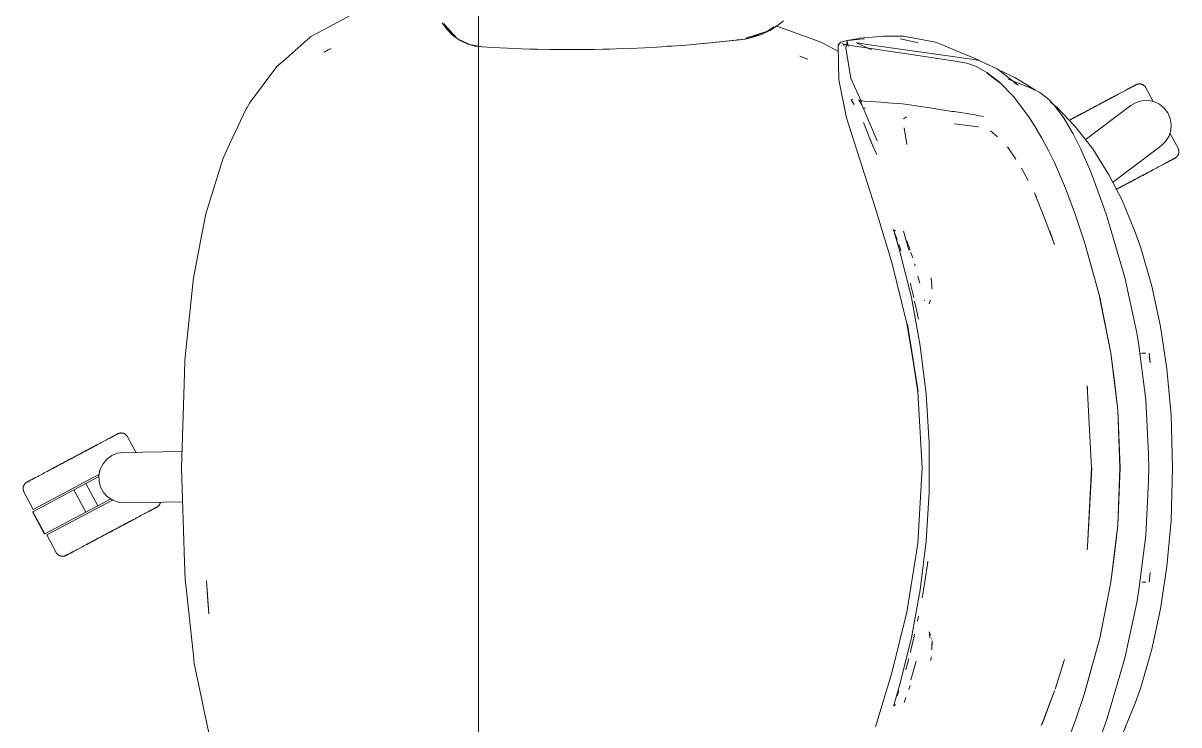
# Model space of a CAD drawing. Header units: millimetres. Extents: x 155927 to 317870, y -36033 to 97293.
# Drawn here: x 228554 to 229194, y 33034 to 33422 of the extents above; entities that cross this region are included whole.
import ezdxf

# ---------------------------------------------------------------- set-up
doc = ezdxf.new("R2010")
doc.units = ezdxf.units.MM
doc.header["$MEASUREMENT"] = 0
doc.layers.add('G-IMPT', color=8, linetype='CONTINUOUS', lineweight=9)
doc.layers.add('I-FURN', color=8, linetype='CONTINUOUS', lineweight=9)

msp = doc.modelspace()

# ---------------------------------------------------------------- linework, layer by layer
at = {"layer": 'G-IMPT'}
for p, q in [((228734.9, 33426.65), (228723.66, 33420.64)), ((228723.66, 33420.64), (228713.22, 33415.05)), ((228788.4, 33419.17), (228785.95, 33422.62)), ((228786.88, 33422.27), (228788.77, 33419.11)), ((228787.57, 33421.2), (228788.85, 33419.73)), ((228787.57, 33421.2), (228794.48, 33413.81)), ((228791.26, 33416.12), (228788.4, 33419.17)), ((228788.77, 33419.11), (228794.48, 33413.81)), ((228788.99, 33419.58), (228792.06, 33416.04)), ((228966.06, 33418.02), (228954.21, 33414.2)), ((228967.39, 33418.41), (228962.81, 33416.22)), ((228966.06, 33418.02), (228963.36, 33417.11)), ((228966.06, 33418.02), (228969.64, 33420.44)), ((228967.39, 33418.41), (228971.71, 33421.14)), ((228970.82, 33421.02), (228989.76, 33414.08)), ((228975.02, 33423.76), (228971.71, 33421.14)), ((228697.77, 33401.45), (228712.56, 33414.47)), ((228712.56, 33414.47), (228713.22, 33415.05)), ((228791.26, 33416.12), (228792.59, 33414.99)), ((228794.48, 33413.81), (228792.06, 33416.04)), ((228795.81, 33412.79), (228792.59, 33414.99)), ((228796.71, 33412.71), (228794.48, 33413.81)), ((228795.81, 33412.79), (228800.13, 33410.8)), ((228796.72, 33412.7), (228800.97, 33410.6)), ((228953.71, 33413.62), (228930.76, 33411.16)), ((228930.76, 33411.16), (228950.89, 33413.28)), ((228953.71, 33413.62), (228932.28, 33411.26)), ((228949.38, 33413.14), (228950.89, 33413.28)), ((228953.71, 33413.62), (228950.89, 33413.28)), ((228953.71, 33413.62), (228958.67, 33414.77)), ((228953.79, 33413.83), (228956.84, 33414.41)), ((228963.36, 33417.11), (228954.21, 33414.2)), ((228956.84, 33414.41), (228965.03, 33417.61)), ((228962.81, 33416.22), (228958.67, 33414.77)), ((228989.76, 33414.08), (228995.73, 33411.89)), ((228997.49, 33410.96), (228995.73, 33411.89)), ((229006.31, 33411.54), (229005.93, 33411.04)), ((229006.84, 33411.86), (229006.31, 33411.54)), ((229006.84, 33411.86), (229008.71, 33412.41)), ((229011.99, 33412.95), (229008.71, 33412.41)), ((229010.31, 33412.35), (229009.63, 33408.77)), ((229012.4, 33413.2), (229010.07, 33412.76)), ((229010.8, 33409.48), (229010.07, 33412.76)), ((229010.8, 33409.48), (229010.31, 33412.35)), ((229011.99, 33412.95), (229012.6, 33413.02)), ((229016.65, 33414.02), (229012.4, 33413.2)), ((229012.6, 33413.02), (229017.29, 33413.54)), ((229015.41, 33411.62), (229023.81, 33407.63)), ((229015.41, 33411.62), (229016.27, 33411.48)), ((229021.3, 33410.65), (229016.27, 33411.48)), ((229017.12, 33414.06), (229016.65, 33414.02)), ((229017.12, 33414.06), (229026.44, 33414.86)), ((229017.29, 33413.54), (229019.88, 33413.75)), ((229026.44, 33414.86), (229030.4, 33415.2)), ((229034.57, 33415.2), (229030.4, 33415.2)), ((229041.54, 33415.18), (229034.57, 33415.2)), ((229039.67, 33413.77), (229048.98, 33411.72)), ((229041.54, 33415.18), (229059.23, 33411.94)), ((229048.98, 33411.72), (229049.55, 33411.57)), ((229059.23, 33411.94), (229063.09, 33410.34)), ((228720.53, 33406.44), (228724.42, 33408.4)), ((228720.53, 33406.44), (228722.82, 33407.62)), ((228722.82, 33407.62), (228724.42, 33408.4)), ((228804.08, 33409.73), (228800.13, 33410.8)), ((228800.97, 33410.6), (228806.02, 33409.66)), ((228806.02, 33409.49), (228804.08, 33409.73)), ((228806.02, 33409.66), (228808.32, 33409.23)), ((228808.09, 33409.23), (228806.02, 33409.49)), ((228813.76, 33408.95), (228808.09, 33409.23)), ((228813.76, 33408.95), (228826.32, 33408.33)), ((228829.86, 33408.21), (228826.32, 33408.33)), ((228845.53, 33407.83), (228829.86, 33408.21)), ((228834.31, 33408.11), (228836.59, 33408.01)), ((228838.81, 33408.01), (228836.59, 33408.01)), ((228845.53, 33407.83), (228850.04, 33407.78)), ((228850.04, 33407.78), (228864.76, 33407.79)), ((228870.23, 33407.86), (228864.76, 33407.79)), ((228870.23, 33407.86), (228882.53, 33408.15)), ((228877.01, 33408), (228874.93, 33408)), ((228878.66, 33408.07), (228877.01, 33408)), ((228890.41, 33408.45), (228882.53, 33408.15)), ((228890.41, 33408.45), (228901.72, 33408.99)), ((228910.59, 33409.55), (228901.72, 33408.99)), ((228910.59, 33409.55), (228920.88, 33410.28)), ((228912.63, 33409.69), (228910.73, 33409.6)), ((228912.63, 33409.69), (228914.05, 33409.82)), ((228932.28, 33411.26), (228920.88, 33410.28)), ((229005.07, 33406.99), (228997.49, 33410.96)), ((229005.33, 33410.01), (229005.93, 33411.04)), ((229005.71, 33391.02), (229005.33, 33410.01)), ((229005.8, 33410.42), (229005.93, 33411.04)), ((229005.8, 33410.42), (229005.91, 33410.97)), ((229005.93, 33411.04), (229005.91, 33410.97)), ((229008.2, 33410.82), (229007.7, 33411.21)), ((229008.79, 33410.65), (229007.7, 33411.21)), ((229008.79, 33410.65), (229008.17, 33410.82)), ((229008.17, 33410.82), (229014.44, 33409.71)), ((229008.2, 33410.82), (229008.52, 33410.28)), ((229008.6, 33409.78), (229008.52, 33410.28)), ((229012.34, 33391.72), (229009.63, 33408.77)), ((229014.44, 33409.71), (229022.29, 33408.6)), ((229021.3, 33410.65), (229022.59, 33410.43)), ((229022.29, 33408.6), (229053.17, 33404.05)), ((229033.26, 33408.99), (229022.59, 33410.43)), ((229033.26, 33408.99), (229080.47, 33402.32)), ((229066.46, 33408.95), (229063.09, 33410.34)), ((229082.91, 33402.16), (229066.46, 33408.95)), ((228697.77, 33401.45), (228694.51, 33398.58)), ((228988.45, 33402.48), (228983.99, 33404.12)), ((228983.99, 33404.12), (228987.87, 33402.74)), ((228988.45, 33402.48), (228987.87, 33402.74)), ((229053.17, 33404.05), (229068.93, 33401.65)), ((229076.6, 33400.35), (229068.93, 33401.65)), ((229076.6, 33400.35), (229081.4, 33398.6)), ((229080.47, 33402.32), (229083.46, 33401.67)), ((229084.08, 33401.39), (229082.91, 33402.16)), ((229086.83, 33400.1), (229083.46, 33401.67)), ((229086.83, 33400.1), (229093.35, 33397.06)), ((228679.22, 33378.12), (228693.79, 33397.61)), ((228693.79, 33397.61), (228694.51, 33398.58)), ((229081.82, 33398.39), (229081.4, 33398.6)), ((229087.65, 33395.1), (229081.82, 33398.39)), ((229087.65, 33395.1), (229094.62, 33389.68)), ((229094.83, 33389.38), (229087.88, 33394.77)), ((229087.88, 33394.77), (229091.25, 33392.18)), ((229105.06, 33388.12), (229093.35, 33397.06)), ((229094.54, 33396.39), (229103.17, 33392.41)), ((229103.17, 33392.41), (229114.62, 33385.29)), ((229005.71, 33391.02), (229009.91, 33370.07)), ((229012.34, 33391.72), (229018.32, 33378.56)), ((229094.83, 33389.38), (229091.25, 33392.18)), ((229102.35, 33381.78), (229094.62, 33389.68)), ((229099.4, 33391.35), (229111.31, 33386.85)), ((229105.06, 33388.12), (229103.02, 33389.28)), ((229113.53, 33385.77), (229111.31, 33386.85)), ((229012.48, 33379.9), (229012.54, 33379.92)), ((229012.48, 33379.9), (229014.07, 33377.43)), ((229013.42, 33380.19), (229012.54, 33379.92)), ((229014.07, 33377.43), (229012.54, 33379.92)), ((229012.54, 33379.92), (229014.03, 33377.45)), ((229017.41, 33379.6), (229016.69, 33379.89)), ((229016.69, 33379.89), (229018.45, 33377.22)), ((229017.41, 33379.6), (229017.42, 33379.6)), ((229019.8, 33379.3), (229017.42, 33379.6)), ((229102.35, 33381.78), (229110.37, 33371.34)), ((229115.97, 33384.6), (229113.53, 33385.77)), ((229117.11, 33383.98), (229115.97, 33384.6)), ((229117.11, 33383.98), (229121.97, 33380.12)), ((229121.97, 33380.12), (229124.87, 33377.1)), ((228677.39, 33375.06), (228668.13, 33355.42)), ((228677.39, 33375.06), (228677.82, 33375.77)), ((228678.76, 33377.34), (228677.82, 33375.77)), ((228679.22, 33378.12), (228678.76, 33377.34)), ((229018.45, 33377.22), (229026.88, 33357.24)), ((229019.8, 33379.3), (229019.88, 33379.3)), ((229023.76, 33379), (229019.88, 33379.3)), ((229019.9, 33375.5), (229020.34, 33375.23)), ((229031.62, 33378.44), (229023.76, 33379)), ((229032.6, 33378.37), (229031.62, 33378.44)), ((229040.85, 33377.75), (229032.6, 33378.37)), ((229040.85, 33377.75), (229040.93, 33377.74)), ((229055, 33375.71), (229040.93, 33377.74)), ((229055, 33375.71), (229068.35, 33373.59)), ((229068.35, 33373.59), (229068.86, 33373.51)), ((229069.47, 33373.42), (229068.86, 33373.51)), ((229069.47, 33373.42), (229081.2, 33371.61)), ((229126.54, 33375.68), (229122.86, 33378.68)), ((229124.87, 33377.1), (229129.58, 33370.97)), ((229126.54, 33375.68), (229136.5, 33365.38)), ((229025.9, 33319.83), (229009.91, 33370.07)), ((229022.59, 33358.88), (229019.33, 33367.35)), ((229041.58, 33369.36), (229043.22, 33370.64)), ((229069.77, 33366.74), (229083.13, 33364.96)), ((229081.2, 33371.61), (229081.66, 33371.54)), ((229083.65, 33371.12), (229081.66, 33371.54)), ((229085.81, 33370.66), (229083.65, 33371.12)), ((229110.54, 33371.09), (229110.37, 33371.34)), ((229114.43, 33364.99), (229110.54, 33371.09)), ((229129.58, 33370.97), (229130.45, 33369.68)), ((229135.18, 33361.68), (229130.45, 33369.68)), ((229041.94, 33364.41), (229043.34, 33355.25)), ((229041.94, 33364.41), (229041.98, 33364.06)), ((229083.13, 33364.96), (229082.66, 33365.1)), ((229093.63, 33359.46), (229089.72, 33362.8)), ((229114.43, 33364.99), (229118.19, 33358.76)), ((229135.48, 33361.08), (229135.18, 33361.68)), ((229135.48, 33361.08), (229139.49, 33353.07)), ((229146.3, 33352.78), (229136.5, 33365.38)), ((228664.51, 33347.74), (228667.7, 33354.5)), ((228668.13, 33355.42), (228667.7, 33354.5)), ((229024.6, 33353.98), (229022.58, 33359.09)), ((229022.58, 33359.09), (229024.61, 33353.97)), ((229022.59, 33358.88), (229024.6, 33353.98)), ((229023.61, 33356.5), (229026.65, 33349.79)), ((229099.9, 33352.83), (229099.15, 33353.93)), ((229121.76, 33351.97), (229118.19, 33358.76)), ((228664.51, 33347.74), (228659.18, 33330.46)), ((229099.9, 33352.83), (229103.39, 33347.69)), ((229103.39, 33347.69), (229103.79, 33347.12)), ((229121.76, 33351.97), (229125.15, 33345.24)), ((229139.71, 33352.63), (229139.49, 33353.07)), ((229139.71, 33352.63), (229144.48, 33341.67)), ((229155.28, 33338.49), (229146.3, 33352.78)), ((229106.92, 33342.22), (229110.47, 33335.25)), ((229131.33, 33331.02), (229125.15, 33345.24)), ((229144.48, 33341.67), (229145.96, 33337.99)), ((229151.56, 33322.92), (229145.96, 33337.99)), ((229162.37, 33324.71), (229155.28, 33338.49)), ((228659.18, 33330.46), (228654.99, 33316.86)), ((229117.82, 33319.06), (229114.1, 33328.38)), ((229114.1, 33328.38), (229115.1, 33326.14)), ((229136.79, 33316.14), (229131.33, 33331.02)), ((229151.56, 33322.92), (229153.9, 33316.09)), ((229169.88, 33306.74), (229162.37, 33324.71)), ((228654.99, 33316.86), (228653.53, 33309.25)), ((229035.08, 33289.85), (229025.9, 33319.83)), ((229118.48, 33317.33), (229117.82, 33319.06)), ((229125.2, 33299.88), (229118.48, 33317.33)), ((229136.79, 33316.14), (229141.79, 33301.22)), ((229155.09, 33312.49), (229153.9, 33316.09)), ((228652.83, 33305.59), (228653.53, 33309.25)), ((229155.09, 33312.49), (229164.04, 33281.66)), ((228652.83, 33305.59), (228647.96, 33280.21)), ((229036.04, 33308.02), (229036.17, 33308.27)), ((229039.31, 33296.8), (229036.04, 33308.02)), ((229039.31, 33296.8), (229036.19, 33307.62)), ((229036.25, 33307.33), (229036.19, 33307.62)), ((229039.31, 33296.8), (229036.25, 33307.33)), ((229037.13, 33307.48), (229036.52, 33307.87)), ((229037.13, 33307.48), (229036.92, 33307.63)), ((229037.58, 33303.55), (229037.18, 33304.62)), ((229037.93, 33302.58), (229037.58, 33303.55)), ((229044.5, 33296.8), (229041.47, 33307.23)), ((229125.2, 33299.88), (229122.47, 33307.31)), ((229169.88, 33306.74), (229172.96, 33298)), ((229038.91, 33299.83), (229039.2, 33299.03)), ((229039.94, 33296.8), (229039.2, 33299.03)), ((229045.85, 33270.48), (229039.31, 33296.8)), ((229039.94, 33296.8), (229040.09, 33296.34)), ((229043.38, 33301.98), (229044.14, 33299.82)), ((229044.39, 33299.1), (229044.14, 33299.82)), ((229044.39, 33299.1), (229045.16, 33296.79)), ((229145.52, 33287.97), (229141.75, 33301.13)), ((229150.18, 33270.72), (229141.75, 33301.13)), ((229150.18, 33270.72), (229141.79, 33301.22)), ((229172.96, 33298), (229179.13, 33276.76)), ((229035.08, 33289.85), (229043.39, 33256.17)), ((229045.54, 33295.66), (229045.79, 33294.88)), ((229045.79, 33294.88), (229046.58, 33292.39)), ((229047.57, 33289.09), (229047.9, 33287.97)), ((229145.52, 33287.97), (229150.18, 33270.72)), ((228647.87, 33279.75), (228644.05, 33242.76)), ((228647.87, 33279.75), (228647.96, 33280.21)), ((229045.62, 33277.22), (229045.28, 33278.5)), ((229047.17, 33270.47), (229045.62, 33277.22)), ((229049.48, 33282.3), (229050.47, 33278.44)), ((229049.48, 33282.3), (229049.87, 33280.77)), ((229056.9, 33280.95), (229056.86, 33281.43)), ((229057.17, 33277.24), (229056.9, 33280.95)), ((229057.17, 33277.24), (229057.27, 33275.87)), ((229170.7, 33250.87), (229164.04, 33281.66)), ((229057.28, 33275.17), (229057.27, 33275.87)), ((229156.35, 33239.6), (229150.14, 33270.84)), ((229150.14, 33270.84), (229156.35, 33239.67)), ((229150.18, 33270.72), (229153.25, 33255.7)), ((229179.13, 33276.76), (229183.95, 33254.4)), ((229045.85, 33270.48), (229050.79, 33243.82)), ((229049.33, 33261.07), (229047.63, 33268.49)), ((229053.07, 33268.68), (229052.94, 33269.09)), ((229055.74, 33267.08), (229056.43, 33269.03)), ((229055.74, 33267.08), (229055.96, 33268.13)), ((229049.81, 33258.44), (229049.33, 33261.07)), ((229043.39, 33256.17), (229049.65, 33218.43)), ((229049.39, 33218.25), (229043.65, 33255.79)), ((229049.65, 33218.43), (229043.65, 33255.79)), ((229156.35, 33239.6), (229153.25, 33255.7)), ((229187.44, 33230.98), (229183.95, 33254.4)), ((229171.89, 33243.95), (229170.7, 33250.87)), ((228644.05, 33242.76), (228643.32, 33235.69)), ((229050.79, 33243.82), (229054.08, 33216.9)), ((229160.18, 33208.08), (229156.35, 33239.67)), ((229158.3, 33224.12), (229156.35, 33239.6)), ((229160.14, 33208.04), (229156.35, 33239.6)), ((229175.7, 33213.78), (229171.89, 33243.95)), ((229172.44, 33239.59), (229173.68, 33239.64)), ((229175.77, 33239.71), (229173.68, 33239.64)), ((229175.77, 33239.71), (229175.66, 33239.71)), ((229177.54, 33239.68), (229178.19, 33234.27)), ((228643.09, 33228.43), (228643.32, 33235.69)), ((229177.62, 33238.03), (229178.19, 33234.27)), ((228641.48, 33176.27), (228643.09, 33228.43)), ((229189.7, 33205.41), (229187.44, 33230.98)), ((229143.13, 33221.54), (229143.18, 33221.3)), ((229145.68, 33176.27), (229143.18, 33221.61)), ((229143.18, 33221.61), (229143.41, 33219.99)), ((229143.41, 33219.99), (229143.18, 33221.3)), ((229158.3, 33224.12), (229160.14, 33208.04)), ((229049.39, 33218.25), (229051.75, 33176.27)), ((229055.74, 33189.83), (229054.08, 33216.9)), ((229177.31, 33183.58), (229175.7, 33213.78)), ((229160.14, 33208.04), (229160.81, 33193.15)), ((229160.14, 33208.04), (229161.28, 33176.27)), ((229161.51, 33176.27), (229160.18, 33208.08)), ((229190.55, 33176.27), (229189.7, 33205.41)), ((229055.74, 33162.71), (229055.74, 33189.83)), ((229160.81, 33193.15), (229161.28, 33176.27)), ((229177.31, 33183.58), (229177.41, 33176.27)), ((228643.18, 33124.08), (228641.48, 33176.27)), ((229049.39, 33134.28), (229051.75, 33176.27)), ((229145.74, 33176.27), (229143.41, 33132.54)), ((229145.68, 33176.27), (229143.41, 33132.54)), ((229160.14, 33144.49), (229161.28, 33176.27)), ((229160.18, 33144.45), (229161.51, 33176.27)), ((229160.81, 33159.38), (229161.28, 33176.27)), ((229177.31, 33168.95), (229177.41, 33176.27)), ((229189.7, 33147.12), (229190.55, 33176.27)), ((229177.31, 33168.95), (229175.7, 33138.75)), ((229055.74, 33162.71), (229054.08, 33135.63)), ((229160.81, 33159.38), (229160.14, 33144.49)), ((229160.14, 33144.49), (229156.35, 33112.94)), ((229160.18, 33144.45), (229156.35, 33112.86)), ((229160.14, 33144.49), (229158.3, 33128.41)), ((229187.44, 33121.55), (229189.7, 33147.12)), ((229175.7, 33138.75), (229171.89, 33108.58)), ((229043.39, 33096.36), (229049.39, 33134.28)), ((229050.79, 33108.72), (229054.08, 33135.63)), ((229143.13, 33130.99), (229143.18, 33131.23)), ((229143.41, 33132.54), (229143.15, 33130.76)), ((229143.41, 33132.54), (229143.18, 33131.23)), ((228643.18, 33124.08), (228643.51, 33114.14)), ((229054.7, 33122.87), (229054.89, 33124.53)), ((229156.35, 33112.94), (229158.3, 33128.41)), ((229053.41, 33114.34), (229054.7, 33122.87)), ((229177.54, 33112.85), (229178.19, 33118.27)), ((229183.95, 33098.13), (229187.44, 33121.55)), ((228643.99, 33109.77), (228643.51, 33114.14)), ((228655.39, 33113.61), (228656.02, 33102.27)), ((228655.39, 33113.61), (228656.63, 33095.33)), ((229053.41, 33114.34), (229052.56, 33108.72)), ((229150.18, 33081.81), (229156.35, 33112.94)), ((229150.18, 33081.81), (229156.35, 33112.86)), ((229156.35, 33112.94), (229153.25, 33096.83)), ((229173.68, 33112.89), (229175.77, 33112.82)), ((229175.77, 33112.82), (229175.66, 33112.82)), ((228643.99, 33109.77), (228648.12, 33072.32)), ((229045.85, 33082.05), (229050.79, 33108.72)), ((229051.76, 33104.19), (229052.31, 33107.09)), ((229052.56, 33108.72), (229052.31, 33107.09)), ((229171.89, 33108.58), (229170.7, 33101.66)), ((228656.63, 33095.33), (228656.02, 33102.27)), ((229164.04, 33070.87), (229170.7, 33101.66)), ((229179.13, 33075.77), (229183.95, 33098.13)), ((229043.39, 33096.36), (229035.08, 33062.68)), ((229049.83, 33094.08), (229049.29, 33091.27)), ((229150.18, 33081.81), (229153.25, 33096.83)), ((229055.96, 33084.41), (229055.74, 33085.45)), ((229055.74, 33085.45), (229056.43, 33083.5)), ((229045.85, 33082.05), (229039.31, 33055.73)), ((229045.62, 33075.31), (229047.18, 33082.06)), ((229047.63, 33084.04), (229047.18, 33082.06)), ((229055.96, 33084.41), (229055.99, 33082.1)), ((229056, 33082.24), (229055.99, 33082.1)), ((229056.96, 33081.61), (229057.03, 33081.35)), ((229057.28, 33080.4), (229057.19, 33075.34)), ((229057.28, 33080.4), (229057.27, 33077.61)), ((229150.18, 33081.81), (229141.75, 33051.4)), ((229150.18, 33081.81), (229141.79, 33051.31)), ((229145.52, 33064.56), (229150.18, 33081.81)), ((228648.6, 33067.91), (228648.12, 33072.32)), ((229045.62, 33075.31), (229045.29, 33074.01)), ((229057.19, 33075.34), (229057.27, 33077.61)), ((229172.96, 33054.53), (229179.13, 33075.77)), ((228652.95, 33046.96), (228648.6, 33067.91)), ((229044, 33069.15), (229042.89, 33065.16)), ((229044, 33069.15), (229044.32, 33070.29)), ((229044.32, 33070.29), (229044.37, 33070.47)), ((229045.59, 33058.83), (229048.5, 33069.22)), ((229056.88, 33071.55), (229056.67, 33069.45)), ((229130.73, 33070.12), (229125.47, 33053.64)), ((229130.73, 33070.12), (229129.65, 33066.69)), ((229164.04, 33070.87), (229155.09, 33040.04)), ((229025.9, 33032.71), (229035.08, 33062.68)), ((229042.89, 33065.16), (229042.68, 33064.47)), ((229145.52, 33064.56), (229141.75, 33051.4)), ((229039.31, 33055.73), (229036.23, 33045.3)), ((229045.15, 33055.74), (229044.42, 33053.52)), ((229172.96, 33054.53), (229169.88, 33045.79)), ((228652.95, 33046.96), (228653.72, 33043.28)), ((229038.15, 33050.53), (229037.91, 33049.87)), ((229038.15, 33050.53), (229038.89, 33052.63)), ((229042.43, 33047.98), (229041.82, 33046.32)), ((229042.43, 33047.98), (229042.81, 33048.99)), ((229125.2, 33052.65), (229118.38, 33034.24)), ((229125.2, 33052.65), (229118.48, 33035.2)), ((229141.79, 33051.31), (229136.79, 33036.39)), ((228653.72, 33043.28), (228656.59, 33029.46)), ((229036.04, 33044.51), (229036.09, 33044.73)), ((229036.12, 33044.27), (229036.04, 33044.51)), ((229036.09, 33044.73), (229036.17, 33045.03)), ((229036.17, 33045.03), (229036.23, 33045.3)), ((229037.13, 33045.05), (229036.52, 33044.66)), ((229037.13, 33045.05), (229036.92, 33044.9)), ((229169.88, 33045.79), (229162.37, 33027.82)), ((229118.48, 33035.2), (229117.82, 33033.47)), ((229131.33, 33021.51), (229136.79, 33036.39)), ((229151.49, 33029.5), (229153.9, 33036.44)), ((229155.09, 33040.04), (229153.9, 33036.44))]:
    msp.add_line(p, q, dxfattribs=at)
at = {"layer": 'I-FURN'}
for p, q in [((228806.02, 32620.69), (228806.02, 34220.61)), ((228806.02, 34220.61), (228806.02, 32620.69)), ((229165.93, 33385.98), (229165.35, 33385.67)), ((229165.62, 33385.81), (229166.19, 33386.11)), ((229166.48, 33386.27), (229165.93, 33385.98)), ((229166.19, 33386.11), (229166.72, 33386.4)), ((229167, 33386.54), (229166.48, 33386.27)), ((229166.72, 33386.4), (229167.22, 33386.66)), ((229167.48, 33386.8), (229167, 33386.54)), ((229167.22, 33386.66), (229167.69, 33386.91)), ((229167.93, 33387.04), (229167.48, 33386.8)), ((229167.69, 33386.91), (229168.12, 33387.14)), ((229168.34, 33387.26), (229167.93, 33387.04)), ((229168.12, 33387.14), (229168.51, 33387.35)), ((229168.71, 33387.45), (229168.34, 33387.26)), ((229168.51, 33387.35), (229168.87, 33387.54)), ((229169.05, 33387.63), (229168.71, 33387.45)), ((229168.87, 33387.54), (229169.19, 33387.71)), ((229169.34, 33387.79), (229169.05, 33387.63)), ((229169.19, 33387.71), (229169.47, 33387.86)), ((229169.6, 33387.93), (229169.34, 33387.79)), ((229169.47, 33387.86), (229169.71, 33387.98)), ((229169.82, 33388.04), (229169.6, 33387.93)), ((229169.71, 33387.98), (229169.91, 33388.09)), ((229170, 33388.14), (229169.82, 33388.04)), ((229169.91, 33388.09), (229170.07, 33388.18)), ((229170.14, 33388.22), (229170, 33388.14)), ((229170.07, 33388.18), (229170.19, 33388.24)), ((229170.24, 33388.27), (229170.14, 33388.22)), ((229170.19, 33388.24), (229170.27, 33388.29)), ((229170.3, 33388.3), (229170.24, 33388.27)), ((229170.27, 33388.29), (229170.32, 33388.31)), ((229170.32, 33388.31), (229170.3, 33388.3)), ((229170.32, 33388.31), (229170.47, 33388.38)), ((229170.32, 33388.31), (229170.32, 33388.31)), ((229170.47, 33388.38), (229170.61, 33388.45)), ((229170.61, 33388.45), (229170.76, 33388.51)), ((229170.76, 33388.51), (229170.91, 33388.57)), ((229170.91, 33388.57), (229171.07, 33388.62)), ((229171.07, 33388.62), (229171.22, 33388.66)), ((229171.22, 33388.66), (229171.38, 33388.7)), ((229171.38, 33388.7), (229171.54, 33388.73)), ((229171.54, 33388.73), (229171.7, 33388.75)), ((229171.7, 33388.75), (229171.86, 33388.77)), ((229171.86, 33388.77), (229172.02, 33388.78)), ((229172.02, 33388.78), (229172.18, 33388.78)), ((229172.18, 33388.78), (229172.34, 33388.78)), ((229172.34, 33388.78), (229172.5, 33388.77)), ((229172.5, 33388.77), (229172.66, 33388.76)), ((229172.66, 33388.76), (229172.82, 33388.74)), ((229172.82, 33388.74), (229172.98, 33388.71)), ((229172.98, 33388.71), (229173.14, 33388.68)), ((229173.14, 33388.68), (229173.29, 33388.64)), ((229173.29, 33388.64), (229173.45, 33388.59)), ((229173.45, 33388.59), (229173.6, 33388.54)), ((229173.6, 33388.54), (229173.75, 33388.48)), ((229173.75, 33388.48), (229173.9, 33388.41)), ((229173.9, 33388.41), (229174.04, 33388.34)), ((229174.04, 33388.34), (229174.19, 33388.27)), ((229174.19, 33388.27), (229174.32, 33388.19)), ((229174.32, 33388.19), (229174.46, 33388.1)), ((229174.46, 33388.1), (229174.59, 33388.01)), ((229174.59, 33388.01), (229174.72, 33387.91)), ((229174.72, 33387.91), (229174.84, 33387.81)), ((229174.84, 33387.81), (229174.96, 33387.7)), ((229174.96, 33387.7), (229175.08, 33387.59)), ((229175.08, 33387.59), (229175.19, 33387.47)), ((229175.19, 33387.47), (229175.3, 33387.35)), ((229175.3, 33387.35), (229175.4, 33387.22)), ((229175.4, 33387.22), (229175.49, 33387.09)), ((229175.49, 33387.09), (229175.59, 33386.96)), ((229175.59, 33386.96), (229175.67, 33386.82)), ((229175.67, 33386.82), (229175.75, 33386.68)), ((229175.75, 33386.68), (229175.77, 33386.64)), ((229179.8, 33379.06), (229175.77, 33386.64)), ((229152.83, 33379.01), (229153.78, 33379.52)), ((229154.29, 33379.79), (229153.35, 33379.29)), ((229153.78, 33379.52), (229154.72, 33380.02)), ((229155.22, 33380.28), (229154.29, 33379.79)), ((229154.72, 33380.02), (229155.64, 33380.51)), ((229156.14, 33380.77), (229155.22, 33380.28)), ((229155.64, 33380.51), (229156.55, 33380.99)), ((229157.03, 33381.25), (229156.14, 33380.77)), ((229156.55, 33380.99), (229157.44, 33381.46)), ((229157.91, 33381.71), (229157.03, 33381.25)), ((229157.44, 33381.46), (229158.31, 33381.92)), ((229158.77, 33382.17), (229157.91, 33381.71)), ((229158.31, 33381.92), (229159.15, 33382.37)), ((229159.6, 33382.61), (229158.77, 33382.17)), ((229160.41, 33383.04), (229159.6, 33382.61)), ((229161.2, 33383.46), (229160.41, 33383.04)), ((229161.96, 33383.87), (229161.2, 33383.46)), ((229162.7, 33384.26), (229161.96, 33383.87)), ((229163.4, 33384.63), (229162.7, 33384.26)), ((229164.08, 33384.99), (229163.4, 33384.63)), ((229164.73, 33385.34), (229164.08, 33384.99)), ((229165.35, 33385.67), (229164.73, 33385.34)), ((229170.35, 33378.56), (229173.58, 33379.5)), ((229173.58, 33379.5), (229176.96, 33379.64)), ((229176.96, 33379.64), (229180.26, 33378.97)), ((229140.91, 33372.67), (229141.91, 33373.2)), ((229142.44, 33373.49), (229141.45, 33372.96)), ((229141.91, 33373.2), (229142.9, 33373.73)), ((229142.11, 33357.79), (229167.43, 33376.87)), ((229143.45, 33374.02), (229142.44, 33373.49)), ((229142.9, 33373.73), (229143.91, 33374.27)), ((229144.45, 33374.56), (229143.45, 33374.02)), ((229143.91, 33374.27), (229144.91, 33374.8)), ((229145.46, 33375.09), (229144.45, 33374.56)), ((229144.91, 33374.8), (229145.92, 33375.34)), ((229146.46, 33375.62), (229145.46, 33375.09)), ((229145.92, 33375.34), (229146.92, 33375.87)), ((229147.46, 33376.16), (229146.46, 33375.62)), ((229146.92, 33375.87), (229147.92, 33376.4)), ((229148.46, 33376.69), (229147.46, 33376.16)), ((229147.92, 33376.4), (229148.92, 33376.93)), ((229149.46, 33377.22), (229148.46, 33376.69)), ((229148.92, 33376.93), (229149.91, 33377.46)), ((229150.44, 33377.74), (229149.46, 33377.22)), ((229149.91, 33377.46), (229150.9, 33377.98)), ((229151.42, 33378.26), (229150.44, 33377.74)), ((229150.9, 33377.98), (229151.87, 33378.5)), ((229152.39, 33378.78), (229151.42, 33378.26)), ((229151.87, 33378.5), (229152.83, 33379.01)), ((229153.35, 33379.29), (229152.39, 33378.78)), ((229167.43, 33376.87), (229170.35, 33378.56)), ((229180.26, 33378.97), (229183.31, 33377.53)), ((229183.31, 33377.53), (229185.93, 33375.4)), ((229185.93, 33375.4), (229187.96, 33372.7)), ((229134.72, 33369.38), (229133.82, 33368.9)), ((229134.23, 33369.12), (229135.15, 33369.61)), ((229135.65, 33369.87), (229134.72, 33369.38)), ((229135.15, 33369.61), (229136.08, 33370.1)), ((229136.58, 33370.37), (229135.65, 33369.87)), ((229136.08, 33370.1), (229137.02, 33370.6)), ((229137.53, 33370.88), (229136.58, 33370.37)), ((229137.02, 33370.6), (229137.98, 33371.11)), ((229138.5, 33371.39), (229137.53, 33370.88)), ((229137.98, 33371.11), (229138.95, 33371.63)), ((229139.47, 33371.91), (229138.5, 33371.39)), ((229138.95, 33371.63), (229139.92, 33372.15)), ((229140.46, 33372.43), (229139.47, 33371.91)), ((229139.92, 33372.15), (229140.91, 33372.67)), ((229141.45, 33372.96), (229140.46, 33372.43)), ((229187.96, 33372.7), (229189.28, 33369.6)), ((229189.28, 33369.6), (229189.83, 33366.27)), ((229189.56, 33362.91), (229188.5, 33359.71)), ((229193.58, 33353.15), (229189.11, 33361.56)), ((229189.83, 33366.27), (229189.56, 33362.91)), ((229184.27, 33354.52), (229157.2, 33334.12)), ((229186.7, 33356.86), (229184.27, 33354.52)), ((229188.5, 33359.71), (229186.7, 33356.86)), ((229191.42, 33347.43), (229191.2, 33347.31)), ((229191.3, 33347.37), (229191.5, 33347.48)), ((229191.6, 33347.53), (229191.42, 33347.43)), ((229191.5, 33347.48), (229191.67, 33347.56)), ((229191.74, 33347.6), (229191.6, 33347.53)), ((229191.67, 33347.56), (229191.79, 33347.63)), ((229191.84, 33347.65), (229191.74, 33347.6)), ((229191.79, 33347.63), (229191.87, 33347.67)), ((229191.9, 33347.69), (229191.84, 33347.65)), ((229191.87, 33347.67), (229191.91, 33347.69)), ((229191.92, 33347.7), (229191.9, 33347.69)), ((229191.91, 33347.69), (229191.92, 33347.7)), ((229191.96, 33347.72), (229191.92, 33347.7)), ((229192.1, 33347.8), (229191.96, 33347.72)), ((229192.23, 33347.88), (229192.1, 33347.8)), ((229192.36, 33347.97), (229192.23, 33347.88)), ((229192.49, 33348.07), (229192.36, 33347.97)), ((229192.62, 33348.17), (229192.49, 33348.07)), ((229192.74, 33348.28), (229192.62, 33348.17)), ((229192.86, 33348.39), (229192.74, 33348.28)), ((229192.97, 33348.5), (229192.86, 33348.39)), ((229193.08, 33348.62), (229192.97, 33348.5)), ((229193.18, 33348.75), (229193.08, 33348.62)), ((229193.28, 33348.88), (229193.18, 33348.75)), ((229193.37, 33349.01), (229193.28, 33348.88)), ((229193.46, 33349.14), (229193.37, 33349.01)), ((229193.54, 33349.28), (229193.46, 33349.14)), ((229193.62, 33349.42), (229193.54, 33349.28)), ((229193.58, 33353.15), (229193.66, 33353)), ((229193.69, 33349.57), (229193.62, 33349.42)), ((229193.66, 33353), (229193.72, 33352.86)), ((229193.75, 33349.72), (229193.69, 33349.57)), ((229193.72, 33352.86), (229193.78, 33352.71)), ((229193.81, 33349.87), (229193.75, 33349.72)), ((229193.78, 33352.71), (229193.84, 33352.56)), ((229193.86, 33350.02), (229193.81, 33349.87)), ((229193.84, 33352.56), (229193.89, 33352.4)), ((229193.91, 33350.17), (229193.86, 33350.02)), ((229193.89, 33352.4), (229193.93, 33352.25)), ((229193.95, 33350.33), (229193.91, 33350.17)), ((229193.93, 33352.25), (229193.97, 33352.09)), ((229193.98, 33350.49), (229193.95, 33350.33)), ((229193.97, 33352.09), (229194, 33351.93)), ((229194.01, 33350.65), (229193.98, 33350.49)), ((229194, 33351.93), (229194.02, 33351.77)), ((229194.03, 33350.81), (229194.01, 33350.65)), ((229194.02, 33351.77), (229194.04, 33351.61)), ((229194.04, 33350.97), (229194.03, 33350.81)), ((229194.04, 33351.61), (229194.05, 33351.45)), ((229194.05, 33351.13), (229194.04, 33350.97)), ((229194.05, 33351.45), (229194.05, 33351.29)), ((229194.05, 33351.29), (229194.05, 33351.13)), ((229179.03, 33340.85), (229179.9, 33341.31)), ((229179.9, 33341.31), (229180.75, 33341.76)), ((229180.75, 33341.76), (229181.57, 33342.2)), ((229181.57, 33342.2), (229182.37, 33342.62)), ((229182.37, 33342.62), (229183.15, 33343.03)), ((229183.15, 33343.03), (229183.9, 33343.43)), ((229183.9, 33343.43), (229184.62, 33343.82)), ((229184.62, 33343.82), (229185.32, 33344.19)), ((229185.32, 33344.19), (229185.98, 33344.54)), ((229185.98, 33344.54), (229186.61, 33344.88)), ((229186.61, 33344.88), (229187.22, 33345.2)), ((229187.53, 33345.36), (229186.94, 33345.05)), ((229187.22, 33345.2), (229187.78, 33345.5)), ((229188.08, 33345.65), (229187.53, 33345.36)), ((229187.78, 33345.5), (229188.32, 33345.78)), ((229188.59, 33345.93), (229188.08, 33345.65)), ((229188.32, 33345.78), (229188.82, 33346.05)), ((229189.08, 33346.19), (229188.59, 33345.93)), ((229188.82, 33346.05), (229189.29, 33346.3)), ((229189.52, 33346.42), (229189.08, 33346.19)), ((229189.29, 33346.3), (229189.72, 33346.53)), ((229189.93, 33346.64), (229189.52, 33346.42)), ((229189.72, 33346.53), (229190.11, 33346.73)), ((229190.31, 33346.84), (229189.93, 33346.64)), ((229190.11, 33346.73), (229190.46, 33346.92)), ((229190.64, 33347.02), (229190.31, 33346.84)), ((229190.46, 33346.92), (229190.78, 33347.09)), ((229190.94, 33347.18), (229190.64, 33347.02)), ((229190.78, 33347.09), (229191.06, 33347.24)), ((229191.2, 33347.31), (229190.94, 33347.18)), ((229191.06, 33347.24), (229191.3, 33347.37)), ((229166.51, 33334.19), (229167.51, 33334.72)), ((229168.06, 33335.01), (229167.05, 33334.47)), ((229167.51, 33334.72), (229168.52, 33335.25)), ((229169.06, 33335.54), (229168.06, 33335.01)), ((229168.52, 33335.25), (229169.52, 33335.79)), ((229170.06, 33336.07), (229169.06, 33335.54)), ((229169.52, 33335.79), (229170.52, 33336.32)), ((229171.05, 33336.6), (229170.06, 33336.07)), ((229170.52, 33336.32), (229171.51, 33336.84)), ((229172.04, 33337.13), (229171.05, 33336.6)), ((229171.51, 33336.84), (229172.49, 33337.37)), ((229173.02, 33337.65), (229172.04, 33337.13)), ((229172.49, 33337.37), (229173.47, 33337.88)), ((229173.99, 33338.16), (229173.02, 33337.65)), ((229173.47, 33337.88), (229174.43, 33338.4)), ((229174.94, 33338.67), (229173.99, 33338.16)), ((229174.43, 33338.4), (229175.38, 33338.9)), ((229175.89, 33339.17), (229174.94, 33338.67)), ((229175.38, 33338.9), (229176.32, 33339.4)), ((229176.82, 33339.67), (229175.89, 33339.17)), ((229176.32, 33339.4), (229177.24, 33339.89)), ((229177.73, 33340.15), (229176.82, 33339.67)), ((229177.24, 33339.89), (229178.15, 33340.37)), ((229178.15, 33340.37), (229179.03, 33340.85)), ((229160.09, 33330.78), (229159.13, 33330.26)), ((229159.57, 33330.5), (229160.54, 33331.01)), ((229161.07, 33331.29), (229160.09, 33330.78)), ((229160.54, 33331.01), (229161.52, 33331.53)), ((229162.05, 33331.82), (229161.07, 33331.29)), ((229161.52, 33331.53), (229162.51, 33332.06)), ((229163.04, 33332.34), (229162.05, 33331.82)), ((229162.51, 33332.06), (229163.5, 33332.59)), ((229164.04, 33332.87), (229163.04, 33332.34)), ((229163.5, 33332.59), (229164.5, 33333.12)), ((229165.04, 33333.41), (229164.04, 33332.87)), ((229164.5, 33333.12), (229165.5, 33333.65)), ((229166.05, 33333.94), (229165.04, 33333.41)), ((229165.5, 33333.65), (229166.51, 33334.19)), ((229167.05, 33334.47), (229166.05, 33333.94)), ((228603.53, 33193.62), (228603.95, 33193.85)), ((228604.17, 33193.96), (228603.76, 33193.75)), ((228603.95, 33193.85), (228604.35, 33194.06)), ((228604.54, 33194.16), (228604.17, 33193.96)), ((228604.35, 33194.06), (228604.7, 33194.25)), ((228604.88, 33194.34), (228604.54, 33194.16)), ((228604.7, 33194.25), (228605.02, 33194.41)), ((228605.18, 33194.5), (228604.88, 33194.34)), ((228605.02, 33194.41), (228605.3, 33194.56)), ((228605.44, 33194.64), (228605.18, 33194.5)), ((228605.3, 33194.56), (228605.54, 33194.69)), ((228605.65, 33194.75), (228605.44, 33194.64)), ((228605.54, 33194.69), (228605.74, 33194.8)), ((228605.83, 33194.85), (228605.65, 33194.75)), ((228605.74, 33194.8), (228605.9, 33194.88)), ((228605.98, 33194.92), (228605.83, 33194.85)), ((228605.9, 33194.88), (228606.03, 33194.95)), ((228606.08, 33194.98), (228605.98, 33194.92)), ((228606.03, 33194.95), (228606.11, 33194.99)), ((228606.14, 33195.01), (228606.08, 33194.98)), ((228606.11, 33194.99), (228606.15, 33195.02)), ((228606.16, 33195.02), (228606.14, 33195.01)), ((228606.15, 33195.02), (228606.16, 33195.02)), ((228606.16, 33195.02), (228606.3, 33195.09)), ((228606.3, 33195.09), (228606.45, 33195.16)), ((228606.45, 33195.16), (228606.6, 33195.22)), ((228606.6, 33195.22), (228606.75, 33195.27)), ((228606.75, 33195.27), (228606.9, 33195.32)), ((228606.9, 33195.32), (228607.06, 33195.37)), ((228607.06, 33195.37), (228607.21, 33195.4)), ((228607.21, 33195.4), (228607.37, 33195.43)), ((228607.37, 33195.43), (228607.53, 33195.46)), ((228607.53, 33195.46), (228607.69, 33195.47)), ((228607.69, 33195.47), (228607.85, 33195.49)), ((228607.85, 33195.49), (228608.01, 33195.49)), ((228608.01, 33195.49), (228608.17, 33195.49)), ((228608.17, 33195.49), (228608.34, 33195.48)), ((228608.34, 33195.48), (228608.5, 33195.47)), ((228608.5, 33195.47), (228608.66, 33195.44)), ((228608.66, 33195.44), (228608.81, 33195.42)), ((228608.81, 33195.42), (228608.97, 33195.38)), ((228608.97, 33195.38), (228609.13, 33195.34)), ((228609.13, 33195.34), (228609.28, 33195.3)), ((228609.28, 33195.3), (228609.43, 33195.24)), ((228609.43, 33195.24), (228609.59, 33195.19)), ((228609.59, 33195.19), (228609.73, 33195.12)), ((228609.73, 33195.12), (228609.88, 33195.05)), ((228609.88, 33195.05), (228610.02, 33194.97)), ((228610.02, 33194.97), (228610.16, 33194.89)), ((228610.16, 33194.89), (228610.29, 33194.81)), ((228610.29, 33194.81), (228610.43, 33194.71)), ((228610.43, 33194.71), (228610.55, 33194.62)), ((228610.55, 33194.62), (228610.68, 33194.51)), ((228610.68, 33194.51), (228610.8, 33194.4)), ((228610.8, 33194.4), (228610.91, 33194.29)), ((228610.91, 33194.29), (228611.03, 33194.18)), ((228611.03, 33194.18), (228611.13, 33194.05)), ((228611.13, 33194.05), (228611.23, 33193.93)), ((228611.23, 33193.93), (228611.33, 33193.8)), ((228611.33, 33193.8), (228611.42, 33193.67)), ((228591.97, 33187.48), (228591.06, 33186.99)), ((228591.48, 33187.21), (228592.39, 33187.7)), ((228592.87, 33187.95), (228591.97, 33187.48)), ((228592.39, 33187.7), (228593.27, 33188.17)), ((228593.74, 33188.42), (228592.87, 33187.95)), ((228593.27, 33188.17), (228594.14, 33188.63)), ((228594.6, 33188.87), (228593.74, 33188.42)), ((228594.14, 33188.63), (228594.99, 33189.08)), ((228595.44, 33189.32), (228594.6, 33188.87)), ((228596.25, 33189.75), (228595.44, 33189.32)), ((228597.03, 33190.17), (228596.25, 33189.75)), ((228597.8, 33190.57), (228597.03, 33190.17)), ((228598.53, 33190.96), (228597.8, 33190.57)), ((228599.24, 33191.34), (228598.53, 33190.96)), ((228599.92, 33191.7), (228599.24, 33191.34)), ((228600.56, 33192.05), (228599.92, 33191.7)), ((228601.18, 33192.37), (228600.56, 33192.05)), ((228601.77, 33192.68), (228601.18, 33192.37)), ((228601.45, 33192.52), (228602.02, 33192.82)), ((228602.32, 33192.98), (228601.77, 33192.68)), ((228602.02, 33192.82), (228602.56, 33193.11)), ((228602.83, 33193.25), (228602.32, 33192.98)), ((228602.56, 33193.11), (228603.06, 33193.37)), ((228603.32, 33193.51), (228602.83, 33193.25)), ((228603.06, 33193.37), (228603.53, 33193.62)), ((228603.76, 33193.75), (228603.32, 33193.51)), ((228611.42, 33193.67), (228611.51, 33193.53)), ((228611.51, 33193.53), (228611.59, 33193.39)), ((228611.59, 33193.39), (228611.61, 33193.35)), ((228616.31, 33184.51), (228611.61, 33193.35)), ((228578.74, 33180.44), (228579.74, 33180.97)), ((228580.28, 33181.26), (228579.28, 33180.73)), ((228579.74, 33180.97), (228580.75, 33181.51)), ((228581.29, 33181.8), (228580.28, 33181.26)), ((228580.75, 33181.51), (228581.75, 33182.04)), ((228582.29, 33182.33), (228581.29, 33181.8)), ((228581.75, 33182.04), (228582.76, 33182.58)), ((228583.3, 33182.86), (228582.29, 33182.33)), ((228582.76, 33182.58), (228583.76, 33183.11)), ((228584.3, 33183.4), (228583.3, 33182.86)), ((228583.76, 33183.11), (228584.76, 33183.64)), ((228585.29, 33183.92), (228584.3, 33183.4)), ((228584.76, 33183.64), (228585.75, 33184.17)), ((228586.28, 33184.45), (228585.29, 33183.92)), ((228585.75, 33184.17), (228586.73, 33184.69)), ((228587.26, 33184.97), (228586.28, 33184.45)), ((228586.73, 33184.69), (228587.7, 33185.21)), ((228588.23, 33185.48), (228587.26, 33184.97)), ((228587.7, 33185.21), (228588.67, 33185.72)), ((228589.18, 33185.99), (228588.23, 33185.48)), ((228588.67, 33185.72), (228589.62, 33186.23)), ((228590.13, 33186.5), (228589.18, 33185.99)), ((228589.62, 33186.23), (228590.56, 33186.72)), ((228591.06, 33186.99), (228590.13, 33186.5)), ((228590.56, 33186.72), (228591.48, 33187.21)), ((228598.01, 33178.48), (228600.2, 33181.05)), ((228600.2, 33181.05), (228602.94, 33183.01)), ((228602.94, 33183.01), (228606.08, 33184.26)), ((228606.08, 33184.26), (228609.42, 33184.73)), ((228609.42, 33184.73), (228641.76, 33185.29)), ((228567.9, 33174.68), (228567.05, 33174.23)), ((228568.76, 33175.14), (228567.9, 33174.68)), ((228569.65, 33175.61), (228568.76, 33175.14)), ((228570.56, 33176.09), (228569.65, 33175.61)), ((228570.07, 33175.83), (228570.98, 33176.32)), ((228571.48, 33176.58), (228570.56, 33176.09)), ((228570.98, 33176.32), (228571.91, 33176.81)), ((228572.42, 33177.08), (228571.48, 33176.58)), ((228571.91, 33176.81), (228572.85, 33177.31)), ((228573.37, 33177.59), (228572.42, 33177.08)), ((228572.85, 33177.31), (228573.81, 33177.82)), ((228574.33, 33178.1), (228573.37, 33177.59)), ((228573.81, 33177.82), (228574.78, 33178.34)), ((228575.31, 33178.62), (228574.33, 33178.1)), ((228574.78, 33178.34), (228575.76, 33178.86)), ((228576.29, 33179.14), (228575.31, 33178.62)), ((228575.76, 33178.86), (228576.75, 33179.38)), ((228577.28, 33179.67), (228576.29, 33179.14)), ((228576.75, 33179.38), (228577.74, 33179.91)), ((228578.28, 33180.2), (228577.28, 33179.67)), ((228577.74, 33179.91), (228578.74, 33180.44)), ((228579.28, 33180.73), (228578.28, 33180.2)), ((228595.74, 33172.18), (228596.49, 33175.47)), ((228596.49, 33175.47), (228598.01, 33178.48)), ((228555.57, 33168.1), (228555.7, 33168.19)), ((228555.7, 33168.19), (228555.84, 33168.27)), ((228555.84, 33168.27), (228555.88, 33168.29)), ((228555.88, 33168.29), (228555.9, 33168.3)), ((228555.89, 33168.29), (228555.88, 33168.29)), ((228555.93, 33168.31), (228555.89, 33168.29)), ((228555.9, 33168.3), (228555.96, 33168.33)), ((228556.01, 33168.36), (228555.93, 33168.31)), ((228555.96, 33168.33), (228556.06, 33168.38)), ((228556.13, 33168.42), (228556.01, 33168.36)), ((228556.06, 33168.38), (228556.2, 33168.46)), ((228556.29, 33168.51), (228556.13, 33168.42)), ((228556.2, 33168.46), (228556.38, 33168.55)), ((228556.5, 33168.61), (228556.29, 33168.51)), ((228556.38, 33168.55), (228556.6, 33168.67)), ((228556.74, 33168.74), (228556.5, 33168.61)), ((228556.6, 33168.67), (228556.86, 33168.81)), ((228557.02, 33168.89), (228556.74, 33168.74)), ((228556.86, 33168.81), (228557.16, 33168.97)), ((228557.33, 33169.06), (228557.02, 33168.89)), ((228557.16, 33168.97), (228557.49, 33169.14)), ((228557.69, 33169.25), (228557.33, 33169.06)), ((228557.49, 33169.14), (228557.87, 33169.34)), ((228558.08, 33169.46), (228557.69, 33169.25)), ((228557.87, 33169.34), (228558.28, 33169.56)), ((228558.51, 33169.69), (228558.08, 33169.46)), ((228558.28, 33169.56), (228558.72, 33169.8)), ((228558.98, 33169.93), (228558.51, 33169.69)), ((228558.72, 33169.8), (228559.2, 33170.05)), ((228559.48, 33170.2), (228558.98, 33169.93)), ((228559.2, 33170.05), (228559.72, 33170.33)), ((228559.36, 33153.15), (228596.08, 33172.67)), ((228560.01, 33170.48), (228559.48, 33170.2)), ((228559.72, 33170.33), (228560.27, 33170.62)), ((228560.58, 33170.79), (228560.01, 33170.48)), ((228560.27, 33170.62), (228560.86, 33170.93)), ((228561.18, 33171.11), (228560.58, 33170.79)), ((228561.82, 33171.44), (228561.18, 33171.11)), ((228562.48, 33171.8), (228561.82, 33171.44)), ((228563.18, 33172.17), (228562.48, 33171.8)), ((228563.9, 33172.55), (228563.18, 33172.17)), ((228564.65, 33172.95), (228563.9, 33172.55)), ((228565.42, 33173.36), (228564.65, 33172.95)), ((228566.23, 33173.79), (228565.42, 33173.36)), ((228567.05, 33174.23), (228566.23, 33173.79)), ((228588.53, 33167.53), (228595.67, 33171.32)), ((228595.8, 33168.81), (228595.74, 33172.18)), ((228596.67, 33165.55), (228595.8, 33168.81)), ((228553.74, 33164.69), (228553.75, 33164.85)), ((228553.75, 33164.53), (228553.74, 33164.69)), ((228553.75, 33165.02), (228553.77, 33165.18)), ((228553.75, 33164.85), (228553.75, 33165.02)), ((228553.76, 33164.37), (228553.75, 33164.53)), ((228553.78, 33164.21), (228553.76, 33164.37)), ((228553.77, 33165.18), (228553.79, 33165.34)), ((228553.8, 33164.05), (228553.78, 33164.21)), ((228553.79, 33165.34), (228553.82, 33165.49)), ((228553.83, 33163.89), (228553.8, 33164.05)), ((228553.82, 33165.49), (228553.85, 33165.65)), ((228553.87, 33163.74), (228553.83, 33163.89)), ((228553.85, 33165.65), (228553.89, 33165.81)), ((228553.91, 33163.58), (228553.87, 33163.74)), ((228553.89, 33165.81), (228553.94, 33165.96)), ((228553.96, 33163.43), (228553.91, 33163.58)), ((228553.94, 33165.96), (228553.99, 33166.12)), ((228554.01, 33163.28), (228553.96, 33163.43)), ((228553.99, 33166.12), (228554.05, 33166.27)), ((228554.08, 33163.13), (228554.01, 33163.28)), ((228554.05, 33166.27), (228554.11, 33166.41)), ((228554.14, 33162.98), (228554.08, 33163.13)), ((228554.11, 33166.41), (228554.18, 33166.56)), ((228554.21, 33162.84), (228554.14, 33162.98)), ((228554.18, 33166.56), (228554.26, 33166.7)), ((228554.21, 33162.84), (228559.36, 33153.15)), ((228554.26, 33166.7), (228554.34, 33166.84)), ((228554.34, 33166.84), (228554.43, 33166.97)), ((228554.43, 33166.97), (228554.52, 33167.11)), ((228554.52, 33167.11), (228554.62, 33167.24)), ((228554.62, 33167.24), (228554.72, 33167.36)), ((228554.72, 33167.36), (228554.83, 33167.48)), ((228554.83, 33167.48), (228554.94, 33167.59)), ((228554.94, 33167.59), (228555.06, 33167.71)), ((228555.06, 33167.71), (228555.18, 33167.81)), ((228555.18, 33167.81), (228555.3, 33167.91)), ((228555.3, 33167.91), (228555.43, 33168.01)), ((228555.43, 33168.01), (228555.57, 33168.1)), ((228559.18, 33151.92), (228581.89, 33163.99)), ((228581.89, 33163.99), (228588.53, 33167.53)), ((228588.46, 33151.63), (228581.89, 33163.99)), ((228595.1, 33155.16), (228588.53, 33167.53)), ((228598.29, 33162.59), (228596.67, 33165.55)), ((228600.57, 33160.1), (228598.29, 33162.59)), ((228566.88, 33139.02), (228603.63, 33158.56)), ((228602.25, 33158.96), (228595.1, 33155.16)), ((228603.38, 33158.24), (228600.57, 33160.1)), ((228606.55, 33157.09), (228603.38, 33158.24)), ((228609.91, 33156.75), (228606.55, 33157.09)), ((228642.1, 33157.31), (228609.91, 33156.75)), ((228629.02, 33155.45), (228628.91, 33155.33)), ((228629.11, 33155.58), (228629.02, 33155.45)), ((228629.21, 33155.71), (228629.11, 33155.58)), ((228629.29, 33155.85), (228629.21, 33155.71)), ((228629.37, 33155.99), (228629.29, 33155.85)), ((228629.45, 33156.13), (228629.37, 33155.99)), ((228629.52, 33156.28), (228629.45, 33156.13)), ((228629.59, 33156.42), (228629.52, 33156.28)), ((228629.64, 33156.57), (228629.59, 33156.42)), ((228629.7, 33156.73), (228629.64, 33156.57)), ((228629.74, 33156.88), (228629.7, 33156.73)), ((228629.78, 33157.04), (228629.74, 33156.88)), ((228559.01, 33151.83), (228565.58, 33139.47)), ((228565.75, 33139.56), (228559.18, 33151.92)), ((228588.46, 33151.63), (228565.75, 33139.56)), ((228595.1, 33155.16), (228588.46, 33151.63)), ((228617.41, 33148.9), (228618.21, 33149.33)), ((228618.21, 33149.33), (228618.98, 33149.74)), ((228618.98, 33149.74), (228619.73, 33150.14)), ((228619.73, 33150.14), (228620.46, 33150.52)), ((228620.46, 33150.52), (228621.15, 33150.89)), ((228621.15, 33150.89), (228621.81, 33151.25)), ((228621.81, 33151.25), (228622.45, 33151.58)), ((228622.45, 33151.58), (228623.05, 33151.9)), ((228623.36, 33152.07), (228622.78, 33151.76)), ((228623.05, 33151.9), (228623.62, 33152.21)), ((228623.91, 33152.36), (228623.36, 33152.07)), ((228623.62, 33152.21), (228624.15, 33152.49)), ((228624.43, 33152.64), (228623.91, 33152.36)), ((228624.15, 33152.49), (228624.66, 33152.76)), ((228624.91, 33152.89), (228624.43, 33152.64)), ((228624.66, 33152.76), (228625.12, 33153)), ((228625.36, 33153.13), (228624.91, 33152.89)), ((228625.12, 33153), (228625.55, 33153.23)), ((228625.77, 33153.35), (228625.36, 33153.13)), ((228625.55, 33153.23), (228625.94, 33153.44)), ((228626.14, 33153.55), (228625.77, 33153.35)), ((228625.94, 33153.44), (228626.3, 33153.63)), ((228626.48, 33153.72), (228626.14, 33153.55)), ((228626.3, 33153.63), (228626.62, 33153.8)), ((228626.77, 33153.88), (228626.48, 33153.72)), ((228626.62, 33153.8), (228626.9, 33153.95)), ((228627.03, 33154.02), (228626.77, 33153.88)), ((228626.9, 33153.95), (228627.14, 33154.08)), ((228627.25, 33154.14), (228627.03, 33154.02)), ((228627.14, 33154.08), (228627.34, 33154.18)), ((228627.43, 33154.23), (228627.25, 33154.14)), ((228627.34, 33154.18), (228627.5, 33154.27)), ((228627.57, 33154.31), (228627.43, 33154.23)), ((228627.5, 33154.27), (228627.62, 33154.33)), ((228627.67, 33154.36), (228627.57, 33154.31)), ((228627.62, 33154.33), (228627.7, 33154.38)), ((228627.73, 33154.39), (228627.67, 33154.36)), ((228627.7, 33154.38), (228627.75, 33154.4)), ((228627.75, 33154.4), (228627.73, 33154.39)), ((228627.79, 33154.42), (228627.75, 33154.4)), ((228627.75, 33154.4), (228627.75, 33154.4)), ((228627.93, 33154.5), (228627.79, 33154.42)), ((228628.07, 33154.59), (228627.93, 33154.5)), ((228628.2, 33154.68), (228628.07, 33154.59)), ((228628.33, 33154.78), (228628.2, 33154.68)), ((228628.45, 33154.88), (228628.33, 33154.78)), ((228628.58, 33154.98), (228628.45, 33154.88)), ((228628.69, 33155.09), (228628.58, 33154.98)), ((228628.8, 33155.21), (228628.69, 33155.09)), ((228628.91, 33155.33), (228628.8, 33155.21)), ((228605.89, 33142.78), (228604.89, 33142.25)), ((228605.35, 33142.49), (228606.35, 33143.02)), ((228606.89, 33143.31), (228605.89, 33142.78)), ((228606.35, 33143.02), (228607.34, 33143.55)), ((228607.87, 33143.83), (228606.89, 33143.31)), ((228607.34, 33143.55), (228608.33, 33144.07)), ((228608.85, 33144.35), (228607.87, 33143.83)), ((228608.33, 33144.07), (228609.3, 33144.59)), ((228609.82, 33144.87), (228608.85, 33144.35)), ((228609.3, 33144.59), (228610.26, 33145.1)), ((228610.78, 33145.38), (228609.82, 33144.87)), ((228610.26, 33145.1), (228611.22, 33145.61)), ((228611.72, 33145.88), (228610.78, 33145.38)), ((228611.22, 33145.61), (228612.15, 33146.11)), ((228612.65, 33146.37), (228611.72, 33145.88)), ((228612.15, 33146.11), (228613.08, 33146.6)), ((228613.57, 33146.86), (228612.65, 33146.37)), ((228613.08, 33146.6), (228613.98, 33147.08)), ((228613.98, 33147.08), (228614.87, 33147.55)), ((228614.87, 33147.55), (228615.74, 33148.01)), ((228615.74, 33148.01), (228616.58, 33148.46)), ((228616.58, 33148.46), (228617.41, 33148.9)), ((228566.88, 33139.02), (228572.03, 33129.34)), ((228592.58, 33135.7), (228593.51, 33136.19)), ((228594.01, 33136.46), (228593.08, 33135.97)), ((228593.51, 33136.19), (228594.45, 33136.7)), ((228594.97, 33136.97), (228594.01, 33136.46)), ((228594.45, 33136.7), (228595.41, 33137.2)), ((228595.93, 33137.48), (228594.97, 33136.97)), ((228595.41, 33137.2), (228596.38, 33137.72)), ((228596.9, 33138), (228595.93, 33137.48)), ((228596.38, 33137.72), (228597.35, 33138.24)), ((228597.89, 33138.52), (228596.9, 33138)), ((228597.35, 33138.24), (228598.34, 33138.77)), ((228598.88, 33139.05), (228597.89, 33138.52)), ((228598.34, 33138.77), (228599.34, 33139.29)), ((228599.87, 33139.58), (228598.88, 33139.05)), ((228599.34, 33139.29), (228600.34, 33139.83)), ((228600.88, 33140.11), (228599.87, 33139.58)), ((228600.34, 33139.83), (228601.34, 33140.36)), ((228601.88, 33140.65), (228600.88, 33140.11)), ((228601.34, 33140.36), (228602.34, 33140.89)), ((228602.89, 33141.18), (228601.88, 33140.65)), ((228602.34, 33140.89), (228603.35, 33141.43)), ((228603.89, 33141.72), (228602.89, 33141.18)), ((228603.35, 33141.43), (228604.35, 33141.96)), ((228604.89, 33142.25), (228603.89, 33141.72)), ((228604.35, 33141.96), (228605.35, 33142.49)), ((228581.61, 33129.87), (228581.07, 33129.58)), ((228581.32, 33129.71), (228581.87, 33130.01)), ((228582.18, 33130.17), (228581.61, 33129.87)), ((228581.87, 33130.01), (228582.45, 33130.32)), ((228582.45, 33130.32), (228583.07, 33130.64)), ((228583.07, 33130.64), (228583.72, 33130.99)), ((228583.72, 33130.99), (228584.39, 33131.35)), ((228584.39, 33131.35), (228585.1, 33131.72)), ((228585.1, 33131.72), (228585.84, 33132.12)), ((228585.84, 33132.12), (228586.6, 33132.52)), ((228586.6, 33132.52), (228587.39, 33132.94)), ((228587.39, 33132.94), (228588.2, 33133.37)), ((228588.2, 33133.37), (228589.03, 33133.82)), ((228589.49, 33134.06), (228588.65, 33133.61)), ((228589.03, 33133.82), (228589.89, 33134.27)), ((228590.36, 33134.52), (228589.49, 33134.06)), ((228589.89, 33134.27), (228590.77, 33134.74)), ((228591.25, 33134.99), (228590.36, 33134.52)), ((228590.77, 33134.74), (228591.66, 33135.21)), ((228592.15, 33135.47), (228591.25, 33134.99)), ((228591.66, 33135.21), (228592.58, 33135.7)), ((228593.08, 33135.97), (228592.15, 33135.47)), ((228572.05, 33129.3), (228572.03, 33129.34)), ((228572.13, 33129.16), (228572.05, 33129.3)), ((228572.21, 33129.02), (228572.13, 33129.16)), ((228572.3, 33128.89), (228572.21, 33129.02)), ((228572.4, 33128.76), (228572.3, 33128.89)), ((228572.5, 33128.63), (228572.4, 33128.76)), ((228572.61, 33128.51), (228572.5, 33128.63)), ((228572.72, 33128.4), (228572.61, 33128.51)), ((228572.83, 33128.28), (228572.72, 33128.4)), ((228572.95, 33128.18), (228572.83, 33128.28)), ((228573.08, 33128.07), (228572.95, 33128.18)), ((228573.21, 33127.98), (228573.08, 33128.07)), ((228573.34, 33127.88), (228573.21, 33127.98)), ((228573.47, 33127.8), (228573.34, 33127.88)), ((228573.61, 33127.71), (228573.47, 33127.8)), ((228573.76, 33127.64), (228573.61, 33127.71)), ((228573.9, 33127.57), (228573.76, 33127.64)), ((228574.05, 33127.5), (228573.9, 33127.57)), ((228574.2, 33127.45), (228574.05, 33127.5)), ((228574.35, 33127.39), (228574.2, 33127.45)), ((228574.5, 33127.35), (228574.35, 33127.39)), ((228574.66, 33127.31), (228574.5, 33127.35)), ((228574.82, 33127.27), (228574.66, 33127.31)), ((228574.98, 33127.25), (228574.82, 33127.27)), ((228575.14, 33127.22), (228574.98, 33127.25)), ((228575.3, 33127.21), (228575.14, 33127.22)), ((228575.46, 33127.2), (228575.3, 33127.21)), ((228575.62, 33127.2), (228575.46, 33127.2)), ((228575.78, 33127.2), (228575.62, 33127.2)), ((228575.94, 33127.22), (228575.78, 33127.2)), ((228576.1, 33127.23), (228575.94, 33127.22)), ((228576.26, 33127.26), (228576.1, 33127.23)), ((228576.42, 33127.29), (228576.26, 33127.26)), ((228576.58, 33127.32), (228576.42, 33127.29)), ((228576.73, 33127.37), (228576.58, 33127.32)), ((228576.89, 33127.42), (228576.73, 33127.37)), ((228577.04, 33127.47), (228576.89, 33127.42)), ((228577.19, 33127.53), (228577.04, 33127.47)), ((228577.33, 33127.6), (228577.19, 33127.53)), ((228577.48, 33127.67), (228577.33, 33127.6)), ((228577.52, 33127.7), (228577.48, 33127.67)), ((228577.48, 33127.67), (228577.5, 33127.68)), ((228577.48, 33127.67), (228577.48, 33127.67)), ((228577.5, 33127.68), (228577.56, 33127.71)), ((228577.61, 33127.74), (228577.52, 33127.7)), ((228577.56, 33127.71), (228577.66, 33127.77)), ((228577.73, 33127.8), (228577.61, 33127.74)), ((228577.66, 33127.77), (228577.8, 33127.84)), ((228577.89, 33127.89), (228577.73, 33127.8)), ((228577.8, 33127.84), (228577.98, 33127.94)), ((228578.09, 33128), (228577.89, 33127.89)), ((228577.98, 33127.94), (228578.2, 33128.05)), ((228578.33, 33128.13), (228578.09, 33128)), ((228578.2, 33128.05), (228578.46, 33128.19)), ((228578.61, 33128.27), (228578.33, 33128.13)), ((228578.46, 33128.19), (228578.75, 33128.35)), ((228578.93, 33128.44), (228578.61, 33128.27)), ((228578.75, 33128.35), (228579.09, 33128.53)), ((228579.29, 33128.63), (228578.93, 33128.44)), ((228579.09, 33128.53), (228579.46, 33128.73)), ((228579.68, 33128.84), (228579.29, 33128.63)), ((228579.46, 33128.73), (228579.87, 33128.94)), ((228580.11, 33129.07), (228579.68, 33128.84)), ((228579.87, 33128.94), (228580.32, 33129.18)), ((228580.57, 33129.32), (228580.11, 33129.07)), ((228580.32, 33129.18), (228580.8, 33129.44)), ((228581.07, 33129.58), (228580.57, 33129.32)), ((228580.8, 33129.44), (228581.32, 33129.71))]:
    msp.add_line(p, q, dxfattribs=at)
msp.add_arc((228609.48, 33170.73), 13.81, 162.66397, 167.65266, dxfattribs=at)
msp.add_open_spline([(228595.87, 33173.1), (228595.94, 33173.53), (228596.04, 33173.95), (228596.16, 33174.37)], degree=3, dxfattribs=at)

doc.saveas('drawing.dxf')
